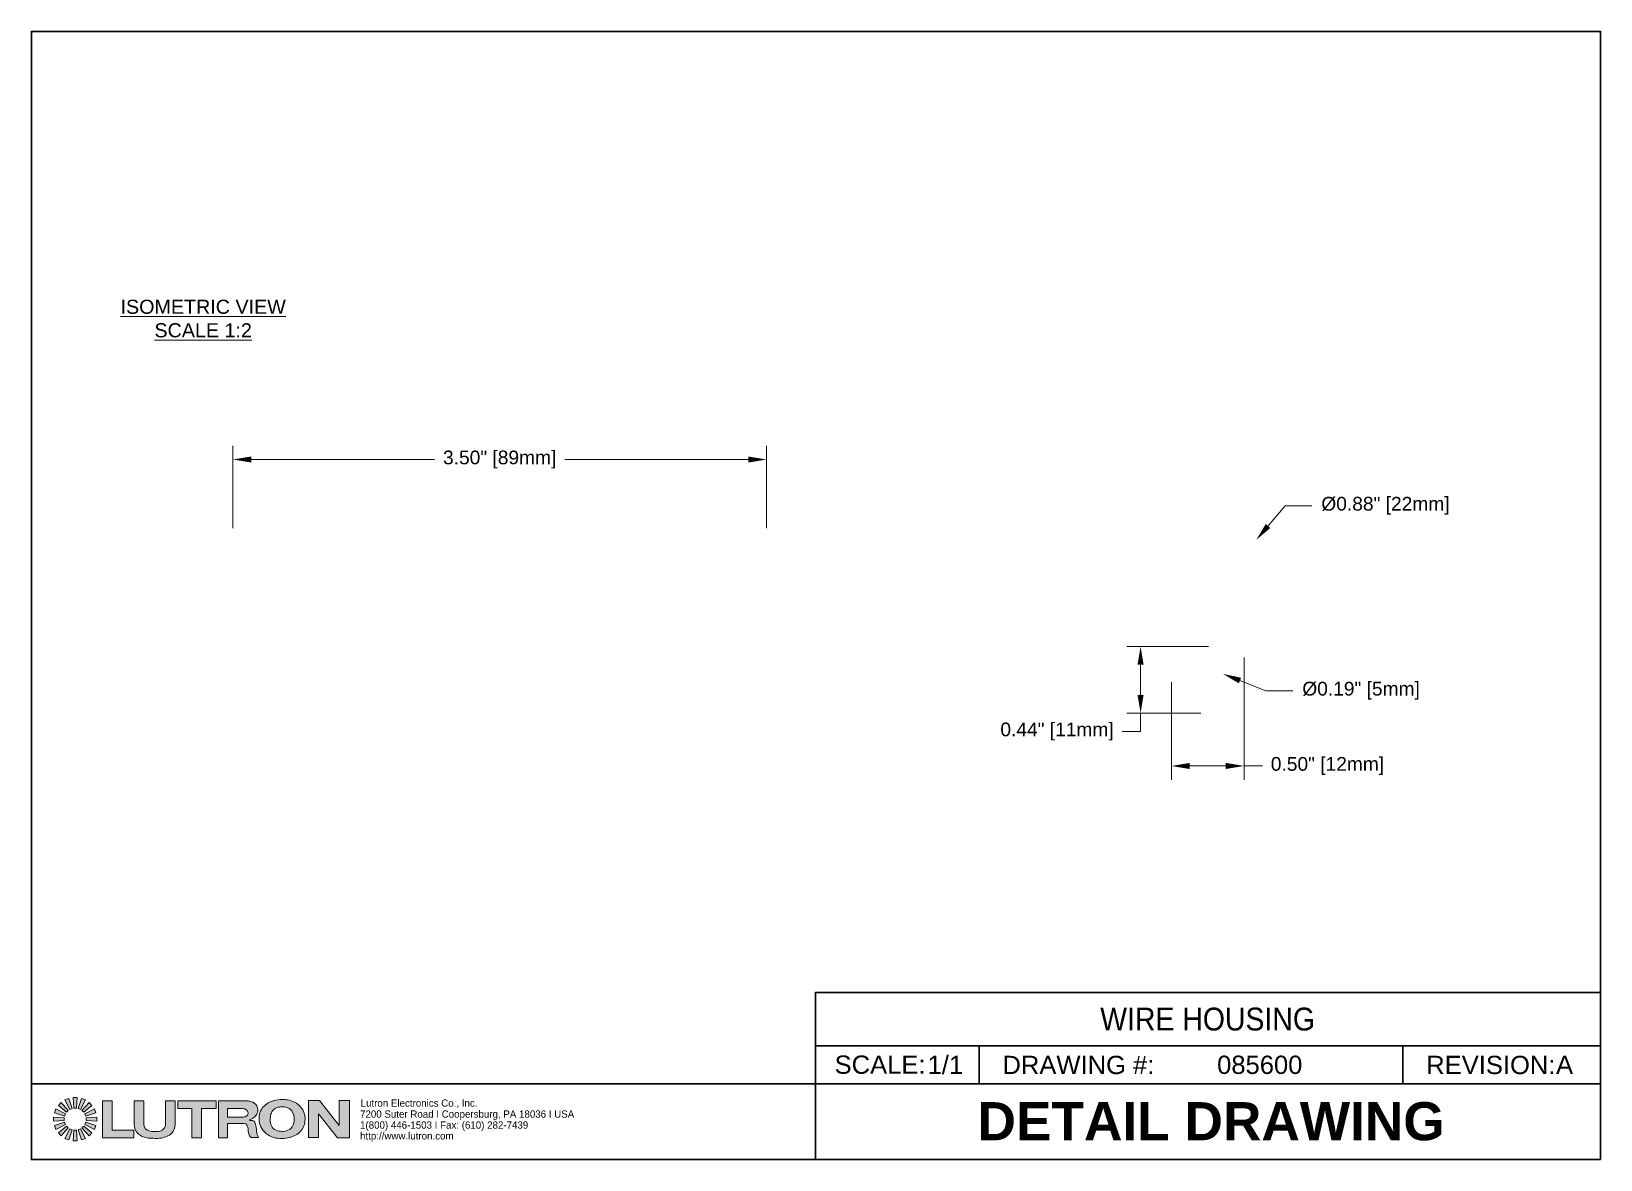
# Paper-space layout 'PALLADIOM_WIRE_HOUSING-085600' of a CAD drawing. Header units: inches. Extents: x 0.1 to 10.4, y 0.1 to 7.5.
import ezdxf
from ezdxf import colors
from ezdxf.entities.mleader import LeaderData, LeaderLine
from ezdxf.enums import TextEntityAlignment as Align
from ezdxf.math import Vec2, Vec3

# ---------------------------------------------------------------- set-up
doc = ezdxf.new("R2010")
doc.units = ezdxf.units.IN
doc.header["$LTSCALE"] = 0.5
doc.header["$MEASUREMENT"] = 0
doc.layers.get('0').update_dxf_attribs({"true_color": 0xc2ced6})
doc.layers.add('BORDER', color=7, linetype='Continuous', lineweight=30)
doc.layers.add('TEXT', color=7, linetype='Continuous', lineweight=18)
doc.styles.get("Standard").update_dxf_attribs({"font": 'arial.ttf'})
doc.styles.add('TEXTSTYLE_4', font='cgomg.ttf')
doc.styles.add('TEXTSTYLE_5', font='cgomgbd.ttf')
doc.dimstyles.new('MM IN LINE', dxfattribs={"dimscale": 0, "dimtxt": 0.09, "dimasz": 0.12, "dimexe": 0.09, "dimexo": 0.045, "dimgap": 0.0625, "dimtad": 0, "dimtih": 1, "dimtoh": 1, "dimlfac": -2, "dimrnd": 0.0625, "dimzin": 4, "dimdsep": 46, "dimtxsty": 'Standard', "dimcen": 0.045, "dimclrd": 256, "dimclre": 256, "dimclrt": 256, "dimadec": 0, "dimazin": 1, "dimtfac": 1, "dimtofl": 0, "dimtmove": 0, "dimatfit": 3, "dimfxl": 1, "dimtfill": 1, "dimtolj": 1, "dimtzin": 0, "dimlwd": -1, "dimlwe": -1, "dimarcsym": 0})

# ---------------------------------------------------------------- blocks, each defined once
blk = doc.blocks.new('LANDSCAPE_STAND-ALONE_ATTRIBUTES')
blk.add_attdef('DETAIL_TITLE', text='', height=0.15).set_placement((7.841, 1.047), align=Align.MIDDLE_CENTER)
for tag, p in [('#/#', (6.004, 0.747)), ('DRAWING_NO', (7.903, 0.747)), ('REV', (10.127, 0.747))]:
    blk.add_attdef(tag, text='', height=0.12).set_placement(p, align=Align.MIDDLE_LEFT)
blk = doc.blocks.new('LANDSCAPE_STAND-ALONE_BORDER')
at = {"layer": 'TEXT'}
h = blk.add_hatch(color=256, dxfattribs=at)
h.paths.add_polyline_path([(0.404, 0.462), (0.42, 0.462), (0.426, 0.532), (0.398, 0.532)])
h.paths.add_polyline_path([(0.42, 0.318), (0.404, 0.318), (0.398, 0.249), (0.426, 0.249)])
h.paths.add_polyline_path([(0.27, 0.377), (0.34, 0.382), (0.34, 0.398), (0.27, 0.404)])
h.paths.add_polyline_path([(0.484, 0.382), (0.554, 0.377), (0.554, 0.404), (0.484, 0.398)])
h.paths.add_polyline_path([(0.432, 0.46), (0.447, 0.454), (0.479, 0.516), (0.454, 0.526)])
h.paths.add_polyline_path([(0.392, 0.321), (0.377, 0.327), (0.345, 0.264), (0.37, 0.254)])
h.paths.add_polyline_path([(0.276, 0.432), (0.343, 0.411), (0.348, 0.425), (0.286, 0.457)])
h.paths.add_polyline_path([(0.476, 0.355), (0.538, 0.323), (0.548, 0.349), (0.482, 0.37)])
h.paths.add_polyline_path([(0.457, 0.447), (0.468, 0.436), (0.522, 0.481), (0.503, 0.5)])
h.paths.add_polyline_path([(0.367, 0.334), (0.356, 0.345), (0.302, 0.3), (0.321, 0.28)])
h.paths.add_polyline_path([(0.302, 0.481), (0.356, 0.436), (0.367, 0.447), (0.321, 0.5)])
h.paths.add_polyline_path([(0.457, 0.334), (0.503, 0.28), (0.522, 0.3), (0.468, 0.345)])
h.paths.add_polyline_path([(0.476, 0.425), (0.482, 0.411), (0.548, 0.432), (0.538, 0.457)])
h.paths.add_polyline_path([(0.348, 0.355), (0.343, 0.37), (0.276, 0.349), (0.286, 0.323)])
h.paths.add_polyline_path([(0.345, 0.516), (0.377, 0.454), (0.392, 0.46), (0.37, 0.526)])
h.paths.add_polyline_path([(0.432, 0.321), (0.454, 0.254), (0.479, 0.264), (0.447, 0.327)])
h = blk.add_hatch(color=256, dxfattribs=at)
edge = h.paths.add_edge_path()
edge.add_line((0.592, 0.267), (0.796, 0.267))
edge.add_line((0.796, 0.267), (0.796, 0.318))
edge.add_line((0.796, 0.318), (0.654, 0.318))
edge.add_line((0.654, 0.318), (0.654, 0.51))
edge.add_line((0.654, 0.51), (0.592, 0.51))
edge.add_line((0.592, 0.51), (0.592, 0.267))
edge = h.paths.add_edge_path()
edge.add_spline(control_points=[(0.8, 0.355), (0.799, 0.332), (0.819, 0.289), (0.877, 0.265), (0.925, 0.265), (0.968, 0.263), (1.01, 0.273), (1.056, 0.299), (1.067, 0.336), (1.068, 0.355)], knot_values=[0, 0, 0, 0, 0.188111, 0.359458, 0.484066, 0.584571, 0.714437, 0.834186, 1, 1, 1, 1], degree=3, periodic=0)
edge.add_line((1.068, 0.355), (1.068, 0.51))
edge.add_line((1.068, 0.51), (1.005, 0.51))
edge.add_line((1.005, 0.51), (1.005, 0.355))
edge.add_spline(control_points=[(1.005, 0.355), (1.004, 0.346), (0.997, 0.325), (0.966, 0.308), (0.934, 0.309), (0.906, 0.309), (0.877, 0.321), (0.862, 0.339), (0.862, 0.355)], knot_values=[0, 0, 0, 0, 0.15202, 0.320142, 0.51822, 0.660899, 0.757095, 1, 1, 1, 1], degree=3, periodic=0)
edge.add_line((0.862, 0.355), (0.862, 0.51))
edge.add_line((0.862, 0.51), (0.8, 0.51))
edge.add_line((0.8, 0.51), (0.8, 0.355))
h.paths.add_polyline_path([(1.086, 0.46), (1.178, 0.46), (1.178, 0.267), (1.241, 0.267), (1.241, 0.46), (1.337, 0.46), (1.337, 0.51), (1.086, 0.51)])
edge = h.paths.add_edge_path()
edge.add_line((1.353, 0.267), (1.412, 0.267))
edge.add_line((1.412, 0.267), (1.412, 0.362))
edge.add_line((1.412, 0.362), (1.519, 0.362))
edge.add_spline(control_points=[(1.519, 0.362), (1.539, 0.362), (1.55, 0.321), (1.548, 0.284), (1.566, 0.271)], knot_values=[0, 0, 0, 0, 0.461097, 1, 1, 1, 1], degree=3, periodic=0)
edge.add_line((1.566, 0.271), (1.615, 0.271))
edge.add_spline(control_points=[(1.615, 0.271), (1.608, 0.283), (1.601, 0.315), (1.599, 0.35), (1.585, 0.382), (1.572, 0.383), (1.559, 0.382)], knot_values=[0, 0, 0, 0, 0.309273, 0.686569, 0.804595, 1, 1, 1, 1], degree=3, periodic=0)
edge.add_line((1.559, 0.382), (1.559, 0.388))
edge.add_spline(control_points=[(1.559, 0.388), (1.571, 0.391), (1.589, 0.403), (1.608, 0.425), (1.611, 0.447), (1.609, 0.468), (1.594, 0.495), (1.567, 0.507), (1.544, 0.51), (1.534, 0.51), (1.529, 0.51)], knot_values=[0, 0, 0, 0, 0.183729, 0.323126, 0.41577, 0.510898, 0.645084, 0.849809, 0.930648, 1, 1, 1, 1], degree=3, periodic=0)
edge.add_line((1.529, 0.51), (1.353, 0.51))
edge.add_line((1.353, 0.51), (1.353, 0.267))
edge = h.paths.add_edge_path()
edge.add_line((1.412, 0.404), (1.501, 0.404))
edge.add_spline(control_points=[(1.501, 0.404), (1.508, 0.404), (1.527, 0.403), (1.547, 0.418), (1.546, 0.44), (1.53, 0.459), (1.511, 0.46), (1.501, 0.46)], knot_values=[0, 0, 0, 0, 0.230109, 0.419054, 0.563256, 0.732365, 1, 1, 1, 1], degree=3, periodic=0)
edge.add_line((1.501, 0.46), (1.412, 0.46))
edge.add_line((1.412, 0.46), (1.412, 0.404))
h.paths.add_polyline_path([(1.942, 0.271), (2.009, 0.271), (2.009, 0.426), (2.133, 0.267), (2.211, 0.267), (2.211, 0.512), (2.145, 0.512), (2.145, 0.349), (2.016, 0.512), (1.942, 0.512)])
edge = h.paths.add_edge_path()
edge.add_spline(control_points=[(1.771, 0.519), (1.752, 0.52), (1.707, 0.513), (1.636, 0.478), (1.606, 0.384), (1.65, 0.293), (1.729, 0.262), (1.795, 0.262), (1.844, 0.277), (1.897, 0.307), (1.93, 0.377), (1.91, 0.459), (1.857, 0.503), (1.81, 0.517), (1.783, 0.519), (1.771, 0.519)], knot_values=[0, 0, 0, 0, 0.06306, 0.155327, 0.255366, 0.367513, 0.466924, 0.528817, 0.591533, 0.641692, 0.734618, 0.832299, 0.906956, 0.958757, 1, 1, 1, 1], degree=3, periodic=0)
edge = h.paths.add_edge_path()
edge.add_spline(control_points=[(1.771, 0.471), (1.758, 0.471), (1.731, 0.469), (1.701, 0.442), (1.691, 0.404), (1.69, 0.366), (1.707, 0.324), (1.749, 0.31), (1.789, 0.309), (1.835, 0.327), (1.857, 0.385), (1.842, 0.443), (1.803, 0.47), (1.78, 0.471), (1.771, 0.471)], knot_values=[0, 0, 0, 0, 0.074304, 0.154386, 0.220079, 0.299568, 0.381617, 0.466113, 0.537445, 0.620684, 0.736064, 0.868297, 0.943341, 1, 1, 1, 1], degree=3, periodic=0)
at = {"layer": 'BORDER'}
for p, q in [((6.342, 0.622), (6.342, 0.872)), ((9.122, 0.622), (9.122, 0.872)), ((0.125, 0.622), (10.419, 0.622))]:
    blk.add_line(p, q, dxfattribs=at)
for points in [[(10.419, 0.125), (0.125, 0.125), (0.125, 7.525), (10.419, 7.525), (10.419, 0.125)], [(10.419, 0.872), (5.269, 0.872), (5.269, 1.222), (10.419, 1.222)], [(5.269, 0.872), (5.269, 0.622), (5.269, 0.125)]]:
    blk.add_lwpolyline(points, dxfattribs=at)
at = {"layer": 'TEXT'}
for p, q in [((0.37, 0.526), (0.345, 0.516)), ((0.345, 0.516), (0.377, 0.454)), ((0.392, 0.46), (0.37, 0.526)), ((0.398, 0.532), (0.404, 0.462)), ((0.426, 0.532), (0.398, 0.532)), ((0.42, 0.462), (0.426, 0.532)), ((0.454, 0.526), (0.432, 0.46)), ((0.447, 0.454), (0.479, 0.516)), ((0.479, 0.516), (0.454, 0.526)), ((0.348, 0.425), (0.286, 0.457)), ((0.302, 0.481), (0.356, 0.436)), ((0.367, 0.447), (0.321, 0.5)), ((0.343, 0.411), (0.348, 0.425)), ((0.356, 0.436), (0.367, 0.447)), ((0.377, 0.454), (0.392, 0.46)), ((0.404, 0.462), (0.42, 0.462)), ((0.432, 0.46), (0.447, 0.454)), ((0.503, 0.5), (0.457, 0.447)), ((0.457, 0.447), (0.468, 0.436)), ((0.468, 0.436), (0.522, 0.481)), ((0.538, 0.457), (0.476, 0.425)), ((0.476, 0.425), (0.482, 0.411)), ((0.482, 0.411), (0.548, 0.432)), ((0.522, 0.481), (0.503, 0.5)), ((0.548, 0.432), (0.538, 0.457)), ((0.592, 0.51), (0.592, 0.267)), ((0.654, 0.51), (0.592, 0.51)), ((0.654, 0.318), (0.654, 0.51)), ((0.8, 0.51), (0.8, 0.355)), ((0.862, 0.51), (0.8, 0.51)), ((0.862, 0.355), (0.862, 0.51)), ((1.005, 0.51), (1.005, 0.355)), ((1.068, 0.51), (1.005, 0.51)), ((1.068, 0.355), (1.068, 0.51)), ((1.086, 0.51), (1.086, 0.46)), ((1.337, 0.51), (1.086, 0.51)), ((1.086, 0.46), (1.178, 0.46)), ((1.178, 0.46), (1.178, 0.267)), ((1.241, 0.267), (1.241, 0.46)), ((1.241, 0.46), (1.337, 0.46)), ((1.337, 0.46), (1.337, 0.51)), ((1.353, 0.51), (1.353, 0.267)), ((1.529, 0.51), (1.353, 0.51)), ((1.412, 0.46), (1.412, 0.404)), ((1.501, 0.46), (1.412, 0.46)), ((1.942, 0.512), (1.942, 0.271)), ((2.016, 0.512), (1.942, 0.512)), ((2.009, 0.271), (2.009, 0.426)), ((2.009, 0.426), (2.133, 0.267)), ((2.145, 0.349), (2.016, 0.512)), ((2.145, 0.512), (2.145, 0.349)), ((2.211, 0.512), (2.145, 0.512)), ((2.211, 0.267), (2.211, 0.512)), ((0.286, 0.323), (0.348, 0.355)), ((0.356, 0.345), (0.302, 0.3)), ((0.321, 0.28), (0.367, 0.334)), ((0.348, 0.355), (0.343, 0.37)), ((0.377, 0.327), (0.345, 0.264)), ((0.367, 0.334), (0.356, 0.345)), ((0.37, 0.254), (0.392, 0.321)), ((0.392, 0.321), (0.377, 0.327)), ((0.404, 0.318), (0.398, 0.249)), ((0.42, 0.318), (0.404, 0.318)), ((0.426, 0.249), (0.42, 0.318)), ((0.447, 0.327), (0.432, 0.321)), ((0.432, 0.321), (0.454, 0.254)), ((0.479, 0.264), (0.447, 0.327)), ((0.468, 0.345), (0.457, 0.334)), ((0.457, 0.334), (0.503, 0.28)), ((0.522, 0.3), (0.468, 0.345)), ((0.482, 0.37), (0.476, 0.355)), ((0.476, 0.355), (0.538, 0.323)), ((0.548, 0.349), (0.482, 0.37)), ((0.554, 0.404), (0.484, 0.398)), ((0.484, 0.398), (0.484, 0.382)), ((0.484, 0.382), (0.554, 0.377)), ((0.538, 0.323), (0.548, 0.349)), ((0.554, 0.377), (0.554, 0.404)), ((0.796, 0.318), (0.654, 0.318)), ((0.796, 0.267), (0.796, 0.318)), ((1.412, 0.404), (1.501, 0.404)), ((1.412, 0.267), (1.412, 0.362)), ((1.412, 0.362), (1.519, 0.362)), ((1.559, 0.382), (1.559, 0.388)), ((0.345, 0.264), (0.37, 0.254)), ((0.398, 0.249), (0.426, 0.249)), ((0.454, 0.254), (0.479, 0.264)), ((0.503, 0.28), (0.522, 0.3)), ((0.592, 0.267), (0.796, 0.267)), ((1.178, 0.267), (1.241, 0.267)), ((1.353, 0.267), (1.412, 0.267)), ((1.566, 0.271), (1.615, 0.271)), ((1.942, 0.271), (2.009, 0.271)), ((2.133, 0.267), (2.211, 0.267))]:
    blk.add_line(p, q, dxfattribs=at)
at = {"layer": 'TEXT', "linetype": 'Continuous'}
for p, q in [((0.286, 0.457), (0.276, 0.432)), ((0.276, 0.432), (0.343, 0.411)), ((0.321, 0.5), (0.302, 0.481)), ((0.27, 0.404), (0.27, 0.377)), ((0.34, 0.398), (0.27, 0.404)), ((0.27, 0.377), (0.34, 0.382)), ((0.343, 0.37), (0.276, 0.349)), ((0.276, 0.349), (0.286, 0.323)), ((0.34, 0.382), (0.34, 0.398)), ((0.302, 0.3), (0.321, 0.28))]:
    blk.add_line(p, q, dxfattribs=at)
at = {"layer": 'TEXT'}
for points, knots in [([(1.771, 0.519), (1.752, 0.52), (1.707, 0.513), (1.636, 0.478), (1.606, 0.384), (1.65, 0.293), (1.729, 0.262), (1.795, 0.262), (1.844, 0.277), (1.897, 0.307), (1.93, 0.377), (1.91, 0.459), (1.857, 0.503), (1.81, 0.517), (1.783, 0.519), (1.771, 0.519)], [0, 0, 0, 0, 0.06306, 0.155327, 0.255366, 0.367513, 0.466924, 0.528817, 0.591533, 0.641692, 0.734618, 0.832299, 0.906956, 0.958757, 1, 1, 1, 1]), ([(1.501, 0.404), (1.508, 0.404), (1.527, 0.403), (1.547, 0.418), (1.546, 0.44), (1.53, 0.459), (1.511, 0.46), (1.501, 0.46)], [0, 0, 0, 0, 0.230109, 0.419054, 0.563256, 0.732365, 1, 1, 1, 1]), ([(1.559, 0.388), (1.571, 0.391), (1.589, 0.403), (1.608, 0.425), (1.611, 0.447), (1.609, 0.468), (1.594, 0.495), (1.567, 0.507), (1.544, 0.51), (1.534, 0.51), (1.529, 0.51)], [0, 0, 0, 0, 0.183729, 0.323126, 0.41577, 0.510898, 0.645084, 0.849809, 0.930648, 1, 1, 1, 1]), ([(1.771, 0.471), (1.758, 0.471), (1.731, 0.469), (1.701, 0.442), (1.691, 0.404), (1.69, 0.366), (1.707, 0.324), (1.749, 0.31), (1.789, 0.309), (1.835, 0.327), (1.857, 0.385), (1.842, 0.443), (1.803, 0.47), (1.78, 0.471), (1.771, 0.471)], [0, 0, 0, 0, 0.074304, 0.154386, 0.220079, 0.299568, 0.381617, 0.466113, 0.537445, 0.620684, 0.736064, 0.868297, 0.943341, 1, 1, 1, 1]), ([(0.8, 0.355), (0.799, 0.332), (0.819, 0.289), (0.877, 0.265), (0.925, 0.265), (0.968, 0.263), (1.01, 0.273), (1.056, 0.299), (1.067, 0.336), (1.068, 0.355)], [0, 0, 0, 0, 0.188111, 0.359458, 0.484066, 0.584571, 0.714437, 0.834186, 1, 1, 1, 1]), ([(1.005, 0.355), (1.004, 0.346), (0.997, 0.325), (0.966, 0.308), (0.934, 0.309), (0.906, 0.309), (0.877, 0.321), (0.862, 0.339), (0.862, 0.355)], [0, 0, 0, 0, 0.15202, 0.320142, 0.51822, 0.660899, 0.757095, 1, 1, 1, 1]), ([(1.519, 0.362), (1.539, 0.362), (1.55, 0.321), (1.548, 0.284), (1.566, 0.271)], [0, 0, 0, 0, 0.461097, 1, 1, 1, 1]), ([(1.615, 0.271), (1.608, 0.283), (1.601, 0.315), (1.599, 0.35), (1.585, 0.382), (1.572, 0.383), (1.559, 0.382)], [0, 0, 0, 0, 0.309273, 0.686569, 0.804595, 1, 1, 1, 1])]:
    blk.add_open_spline(points, degree=3, knots=knots, dxfattribs=at)
at = {"layer": 'TEXT', "lineweight": 15}
for s, style, p in [('Lutron Electronics Co., Inc.', 'TEXTSTYLE_5', (2.285, 0.472)), ('7200 Suter Road I Coopersburg, PA 18036 I USA', 'TEXTSTYLE_4', (2.281, 0.4)), ('1(800) 446-1503 I Fax: (610) 282-7439', 'TEXTSTYLE_4', (2.281, 0.328)), ('http://www.lutron.com', 'TEXTSTYLE_4', (2.281, 0.257))]:
    blk.add_text(s, height=0.04772, dxfattribs=dict(at, style=style)).set_placement(p)
at = {"layer": 'TEXT'}
for s, width, insert, char_height, attachment_point in [('SCALE:', 1.71457, (5.394, 0.747), 0.12, 4), ('DRAWING #:', 1.71462, (6.495, 0.745), 0.12, 4), ('REVISION:', 1.71462, (9.275, 0.745), 0.12, 4), ('\\pi1.06241;{\\fArial|b1|i0|c0|p34;DETAIL DRAWING}', 5.14375, (5.269, 0.502), 0.25, 1)]:
    blk.add_mtext_dynamic_manual_height_columns(s, width=width, gutter_width=1, heights=[0], dxfattribs=dict(at, insert=insert, char_height=char_height, attachment_point=attachment_point))
blk = doc.blocks.new('*D10')
at = {"layer": 'Defpoints', "color": 0, "transparency": 16777216}
for p in [(1.447, 4.717), (1.447, 4.222), (4.947, 4.222)]:
    blk.add_point(p, dxfattribs=at)
at = {"layer": 'TEXT', "transparency": 16777216}
for p, q in [((1.447, 4.267), (1.447, 4.807)), ((4.947, 4.267), (4.947, 4.807)), ((1.567, 4.717), (2.769, 4.717)), ((4.827, 4.717), (3.624, 4.717))]:
    blk.add_line(p, q, dxfattribs=at)
for points in [[(1.567, 4.737), (1.567, 4.697), (1.447, 4.717)], [(4.827, 4.737), (4.827, 4.697), (4.947, 4.717)]]:
    blk.add_solid(points, dxfattribs=at)
at = {"layer": 'TEXT', "transparency": 16777216, "insert": (3.197, 4.717), "char_height": 0.09, "attachment_point": 5, "bg_fill": 3, "box_fill_scale": 1.25, "bg_fill_color": 256, "bg_fill_true_color": 13158600, "bg_fill_transparency": 0}
blk.add_mtext('\\A1;3.50" [89mm]', dxfattribs=at)
blk = doc.blocks.new('*D11')
at = {"layer": 'Defpoints', "color": 0, "transparency": 16777216}
for p in [(7.401, 3.491), (7.891, 3.491), (7.842, 3.053)]:
    blk.add_point(p, dxfattribs=at)
at = {"layer": 'TEXT', "transparency": 16777216}
for p, q in [((7.846, 3.491), (7.311, 3.491)), ((7.401, 3.371), (7.401, 3.173)), ((7.797, 3.053), (7.311, 3.053)), ((7.401, 3.053), (7.401, 2.933)), ((7.401, 2.933), (7.281, 2.933))]:
    blk.add_line(p, q, dxfattribs=at)
for points in [[(7.381, 3.371), (7.421, 3.371), (7.401, 3.491)], [(7.381, 3.173), (7.421, 3.173), (7.401, 3.053)]]:
    blk.add_solid(points, dxfattribs=at)
at = {"layer": 'TEXT', "transparency": 16777216, "insert": (6.853, 2.933), "char_height": 0.09, "attachment_point": 5, "bg_fill": 3, "box_fill_scale": 1.25, "bg_fill_color": 256, "bg_fill_true_color": 13158600, "bg_fill_transparency": 0}
blk.add_mtext('\\A1;0.44" [11mm]', dxfattribs=at)
blk = doc.blocks.new('*D12')
at = {"layer": 'Defpoints', "color": 0, "transparency": 16777216}
for p in [(8.08, 3.463), (7.604, 3.301), (8.08, 2.707)]:
    blk.add_point(p, dxfattribs=at)
at = {"layer": 'TEXT', "transparency": 16777216}
for p, q in [((8.08, 3.418), (8.08, 2.617)), ((7.604, 3.256), (7.604, 2.617)), ((7.724, 2.707), (7.96, 2.707)), ((8.08, 2.707), (8.2, 2.707))]:
    blk.add_line(p, q, dxfattribs=at)
for points in [[(7.724, 2.727), (7.724, 2.687), (7.604, 2.707)], [(7.96, 2.727), (7.96, 2.687), (8.08, 2.707)]]:
    blk.add_solid(points, dxfattribs=at)
at = {"layer": 'TEXT', "transparency": 16777216, "insert": (8.627, 2.707), "char_height": 0.09, "attachment_point": 5, "bg_fill": 3, "box_fill_scale": 1.25, "bg_fill_color": 256, "bg_fill_true_color": 13158600, "bg_fill_transparency": 0}
blk.add_mtext('\\A1;0.50" [12mm]', dxfattribs=at)

psp = doc.layouts.new('PALLADIOM_WIRE_HOUSING-085600')

# ---------------------------------------------------------------- block references
at = {"layer": 'BORDER'}
psp.add_blockref('LANDSCAPE_STAND-ALONE_BORDER', (0, 0), dxfattribs=at)
at = {"layer": 'TEXT'}
ref = psp.add_blockref('LANDSCAPE_STAND-ALONE_ATTRIBUTES', (0, 0), dxfattribs=at)
ref.add_attrib('DETAIL_TITLE', 'WIRE HOUSING', dxfattribs={"layer": '0', "height": 0.15, "width": 0.89}).set_placement((7.8406, 1.0469), align=Align.MIDDLE_CENTER)
ref.add_attrib('#/#', '1/1', dxfattribs={"layer": '0', "height": 0.12}).set_placement((6.004, 0.7469), align=Align.MIDDLE_LEFT)
ref.add_attrib('DRAWING_NO', '085600', dxfattribs={"layer": '0', "height": 0.12}).set_placement((7.9032, 0.7469), align=Align.MIDDLE_LEFT)
ref.add_attrib('REV', 'A', dxfattribs={"layer": '0', "height": 0.12}).set_placement((10.1265, 0.7469), align=Align.MIDDLE_LEFT)

# ---------------------------------------------------------------- texts
at = {"layer": 'TEXT', "insert": (1.2519, 5.6411), "char_height": 0.0925, "attachment_point": 5}
psp.add_mtext_dynamic_manual_height_columns('{\\LISOMETRIC VIEW\\PSCALE 1:2}', width=2.237379, gutter_width=1, heights=[0], dxfattribs=at)

# ---------------------------------------------------------------- leaders
at = {"layer": 'TEXT'}
ml = psp.add_multileader_mtext('Standard', dxfattribs=at)
ml.set_content('\\A1;%%C0.88" [22mm]', color=256)
ml.set_leader_properties(color=256, linetype='ByLayer', lineweight=-1)
ml.build(insert=Vec2(0, 0))
ml.multileader.update_dxf_attribs({"text_left_attachment_type": 2, "text_right_attachment_type": 2, "dogleg_length": 0.1757, "arrow_head_size": 0.12})
ctx = ml.context
ctx.base_point, ctx.char_height, ctx.arrow_head_size, ctx.landing_gap_size, ctx.plane_origin = Vec3(8.5243, 4.4128), 0.09, 0.12, 0.0625, Vec3(8.1597, 4.1893)
ctx.left_attachment, ctx.right_attachment = 2, 2
notes = []
notes.append((ctx, [(0, (1, 1, 0), (8.3486, 4.4128), (1, 0), 0.1757, [(0, [(8.1597, 4.1893)], 0, [])])]))
ctx.mtext.insert, ctx.mtext.flow_direction = Vec3(8.5868, 4.472), 5
for ctx, leaders in notes:
    for number, flags, end, landing, length, lines in leaders:
        leader = LeaderData()
        leader.index, (leader.has_last_leader_line, leader.has_dogleg_vector, leader.attachment_direction) = number, flags
        leader.last_leader_point, leader.dogleg_vector, leader.dogleg_length = Vec3(end), Vec3(landing), length
        for number, points, colour, breaks in lines:
            line = LeaderLine()
            line.index, line.vertices, line.color, line.breaks = number, Vec3.list(points), colors.encode_raw_color(colour), breaks
            leader.lines.append(line)
        ctx.leaders.append(leader)

# ---------------------------------------------------------------- next in the draw order: dimensions: what is measured, and where the dimension line sits
for base, p1, p2, angle, text, picture, middle in [((1.447, 4.7172), (4.947, 4.2225), (1.447, 4.2225), 180, '3.50" [89mm]', '*D10', (3.197, 4.7172)), ((7.4006, 3.4909), (7.8417, 3.0525), (7.8909, 3.4909), 270, '0.44" [11mm]', '*D11', (6.8531, 2.9325))]:
    dim = psp.add_linear_dim(base=base, p1=p1, p2=p2, angle=angle, text=text, dimstyle='MM IN LINE', override={"dimscale": 1, "dimpost": '"'}, dxfattribs=at)
    dim.commit()
    dim.dimension.update_dxf_attribs({"geometry": picture, "text_midpoint": middle, "dimtype": 160})

# ---------------------------------------------------------------- next in the draw order: dimensions: what is measured, and where the dimension line sits
dim = psp.add_linear_dim(base=(8.0797, 2.7072), p1=(7.6037, 3.3013), p2=(8.0797, 3.4628), text='0.50" [12mm]', dimstyle='MM IN LINE', override={"dimscale": 1, "dimpost": '"'}, dxfattribs=at)
dim.commit()
dim.dimension.update_dxf_attribs({"geometry": '*D12', "text_midpoint": (8.6272, 2.7072), "dimtype": 160})

# ---------------------------------------------------------------- next in the draw order: leaders
ml = psp.add_multileader_mtext('Standard', dxfattribs=at)
ml.set_content('\\A1;%%C0.19" [5mm]', color=256)
ml.set_leader_properties(color=256, linetype='ByLayer', lineweight=-1)
ml.build(insert=Vec2(0, 0))
ml.multileader.update_dxf_attribs({"text_left_attachment_type": 2, "text_right_attachment_type": 2, "dogleg_length": 0.1757, "arrow_head_size": 0.12})
ctx = ml.context
ctx.base_point, ctx.char_height, ctx.arrow_head_size, ctx.landing_gap_size, ctx.plane_origin = Vec3(8.3993, 3.1998), 0.09, 0.12, 0.0625, Vec3(7.9413, 3.3111)
ctx.left_attachment, ctx.right_attachment = 2, 2
notes = []
notes.append((ctx, [(0, (1, 1, 0), (8.2236, 3.1998), (1, 0), 0.1757, [(0, [(7.9413, 3.3111)], 0, [])])]))
ctx.mtext.insert, ctx.mtext.flow_direction = Vec3(8.4618, 3.259), 5
for ctx, leaders in notes:
    for number, flags, end, landing, length, lines in leaders:
        leader = LeaderData()
        leader.index, (leader.has_last_leader_line, leader.has_dogleg_vector, leader.attachment_direction) = number, flags
        leader.last_leader_point, leader.dogleg_vector, leader.dogleg_length = Vec3(end), Vec3(landing), length
        for number, points, colour, breaks in lines:
            line = LeaderLine()
            line.index, line.vertices, line.color, line.breaks = number, Vec3.list(points), colors.encode_raw_color(colour), breaks
            leader.lines.append(line)
        ctx.leaders.append(leader)

doc.saveas('drawing.dxf')
